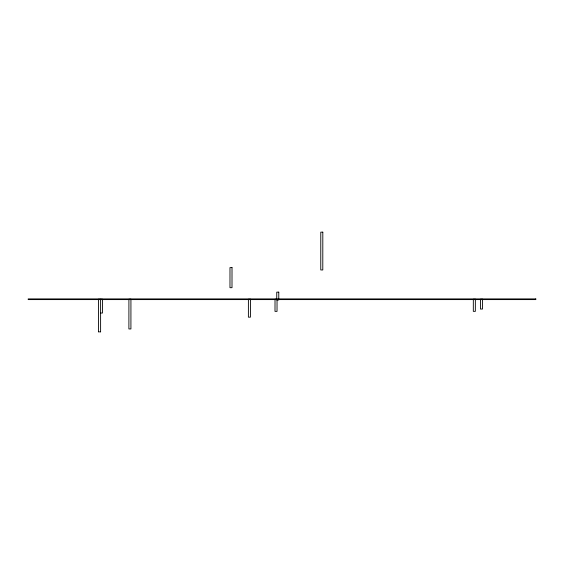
<?xml version="1.0" encoding="UTF-8"?>
<svg xmlns="http://www.w3.org/2000/svg" width="564" height="564" viewBox="0 0 564 564"><rect width="100%" height="100%" fill="white"/><g stroke="black" fill="none" stroke-linecap="round" stroke-linejoin="round"><path stroke-width="0.85" d="M98.58 299.251L102.472 299.251L102.486 313.027L100.462 313.027M276.931 299.251L275.021 299.251L274.999 311.37L277.03 311.37L277.044 300.118M98.58 331.851L100.589 331.851M100.603 299.251L100.603 331.851M98.559 299.251L98.559 331.851M322.791 232.149L320.782 232.149L320.768 269.959L322.791 269.959L322.812 232.149M232.001 267.604L229.985 267.604L229.971 287.689L232.001 287.689L232.016 267.604M278.764 292.145L276.755 292.145L276.734 299.956L278.764 299.956L278.778 292.145M535.8 298.913L28.2 298.913L28.2 299.597L535.8 299.597L535.8 298.913M130.918 299.251L128.909 299.251L128.888 328.946L130.918 328.946L130.933 299.251M250.416 299.251L248.407 299.251L248.393 317.158L250.416 317.158L250.437 299.251M475.339 299.251L473.33 299.251L473.316 311.349L475.339 311.349L475.36 299.251M482.488 299.251L480.479 299.251L480.457 309.037L482.488 309.037L482.502 299.251"/></g></svg>
